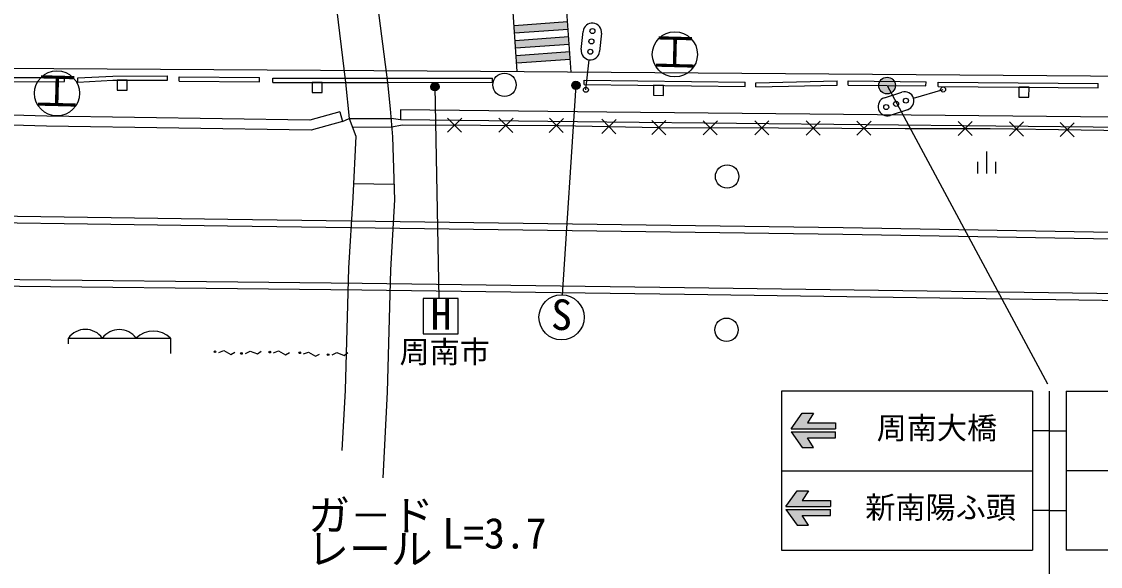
# Model space of a CAD drawing. Units: millimetres at full size, sheet at 1:1000; details may follow other scales. Extents: x 40000 to 680000, y 20000 to 380000.
# Drawn here: x 152052 to 216540, y 262741 to 295338 of the extents above; entities that cross this region are included whole.
import ezdxf
from ezdxf.enums import TextEntityAlignment as Align

# ---------------------------------------------------------------- set-up
doc = ezdxf.new("R2010")
doc.units = ezdxf.units.MM
doc.header["$LTSCALE"] = 1000
for name, color, linetype, lineweight in [('M-BGD', 7, 'Continuous', 25), ('M-BGD-EXST', 7, 'Continuous', 25), ('M-STR-HTXT', 7, 'Continuous', 13), ('M-STR-STR1', 1, 'Continuous', 25), ('M-STR-STRC', 7, 'Continuous', 25)]:
    doc.layers.add(name, color=color, linetype=linetype, lineweight=lineweight)
doc.styles.add('ＭＳ ゴシック', font='')
doc.styles.get('ＭＳ ゴシック').set_extended_font_data('MS Gothic')

msp = doc.modelspace()

# ---------------------------------------------------------------- hatches: boundary and pattern name
at = {"layer": 'M-BGD-EXST'}
for points in [[(177011, 291441, 1), (176511, 291441, 1)], [(185435, 291523, 1), (184935, 291523, 1)]]:
    msp.add_hatch(color=256, dxfattribs=at).paths.add_polyline_path(points)
at = {"layer": 'M-STR-STRC'}
for points in [[(184687, 295336), (181489, 295109), (181521, 294661), (184719, 294887)], [(184751, 294438), (181553, 294212), (181585, 293763), (184783, 293990)], [(184815, 293541), (181617, 293314), (181648, 292865), (184846, 293092)], [(204286, 291509, 1), (203286, 291509, 1)], [(198046, 270971), (198715, 271908), (199396, 271908), (199026, 271333), (200710, 271334), (200710, 270972)], [(200710, 270435), (200710, 270796), (198046, 270797), (198715, 269860), (199396, 269860), (199026, 270435)], [(197741, 266319), (198410, 267255), (199091, 267256), (198721, 266680), (200405, 266681), (200405, 266319)], [(200405, 265782), (200405, 266143), (197741, 266144), (198410, 265207), (199091, 265207), (198721, 265782)]]:
    msp.add_hatch(color=256, dxfattribs=at).paths.add_polyline_path(points)

# ---------------------------------------------------------------- linework, layer by layer
at = {"layer": 'M-BGD'}
for p, q in [((150030, 291983), (154612, 291997)), ((150030, 291733), (154613, 291747)), ((154613, 291747), (154612, 291997)), ((155424, 291712), (155411, 291962)), ((160775, 291836), (160774, 292086)), ((161475, 291781), (161477, 292031)), ((161475, 291781), (166277, 291739)), ((161477, 292031), (166279, 291989)), ((166277, 291739), (166279, 291989)), ((167074, 291942), (171388, 291948)), ((167075, 291692), (167074, 291942)), ((167075, 291692), (171413, 291698)), ((173900, 291952), (180204, 291960)), ((173926, 291702), (180204, 291710)), ((180204, 291710), (180204, 291960)), ((185673, 291577), (185676, 291827)), ((185673, 291577), (195299, 291459)), ((185676, 291827), (195302, 291709)), ((195299, 291459), (195302, 291709)), ((195938, 291675), (200804, 291784)), ((195944, 291426), (195938, 291675)), ((195944, 291426), (200810, 291534)), ((200810, 291534), (200804, 291784)), ((201461, 291533), (201464, 291783)), ((201461, 291533), (206112, 291486)), ((201464, 291783), (206114, 291736)), ((206112, 291486), (206114, 291736)), ((206845, 291463), (206847, 291713)), ((206847, 291713), (216408, 291623)), ((216406, 291373), (216408, 291623)), ((206845, 291463), (216406, 291373)), ((171067, 289941), (171230, 289363)), ((174710, 290065), (174703, 289465)), ((178356, 288718), (177513, 289567)), ((177518, 288726), (178362, 289564)), ((181422, 288708), (180580, 289557)), ((180584, 288716), (181428, 289554)), ((184434, 288692), (183603, 289552)), ((171230, 289363), (171633, 289541)), ((171633, 289541), (174136, 289548)), ((171835, 289011), (174179, 289039)), ((174703, 289465), (174136, 289548)), ((183596, 288711), (184451, 289538)), ((186729, 288649), (187587, 289472)), ((187567, 288626), (186739, 289490)), ((190560, 288570), (189717, 289418)), ((189722, 288577), (190565, 289416)), ((193637, 288561), (192793, 289409)), ((192798, 288568), (193642, 289407)), ((196717, 288552), (195874, 289400)), ((195879, 288559), (196722, 289397)), ((199792, 288543), (198949, 289391)), ((198954, 288550), (199797, 289389)), ((202824, 288535), (201981, 289383)), ((201986, 288542), (202830, 289380)), ((208873, 288520), (208029, 289368)), ((208035, 288527), (208878, 289366)), ((211096, 288505), (211950, 289333)), ((211934, 288488), (211101, 289346)), ((214126, 288460), (214980, 289288)), ((214964, 288442), (214131, 289301)), ((209745, 286245), (209745, 287573)), ((209212, 286245), (209212, 286942)), ((210278, 286245), (210278, 286942)), ((171893, 285644), (174318, 285617))]:
    msp.add_line(p, q, dxfattribs=at)
for points in [[(155411, 291962), (157506, 292078), (160774, 292086)], [(155424, 291712), (157513, 291828), (160775, 291836)], [(171413, 291698), (171633, 289541), (172037, 288481), (171851, 284812), (171602, 280594), (171401, 273282), (171193, 269675)], [(173926, 291702), (174087, 290123), (174230, 288445), (174347, 284675), (174100, 280486), (173900, 273176), (173651, 268037)], [(171067, 289941), (169288, 289439), (153554, 289671), (132839, 290279), (122397, 290488), (121510, 291132), (120848, 291132), (118375, 291171), (117907, 291157), (116987, 290553), (115318, 290474), (90389, 290625), (67205, 290767)], [(171230, 289363), (169366, 288838), (153541, 289071), (132824, 289679), (122197, 289892), (121315, 290532), (120844, 290532), (118379, 290571), (118095, 290563), (117179, 289962), (115330, 289874), (90385, 290025), (67201, 290167)], [(508477, 287983), (494280, 287858), (470962, 288040), (450094, 288209), (425765, 288266), (398443, 288402), (362200, 288764), (306448, 289100), (268995, 289203), (268168, 289604), (267466, 289504), (266965, 289178), (233538, 289450), (187041, 289921), (174710, 290065)], [(174179, 289039), (174805, 289152), (184168, 289120), (190140, 288993), (197294, 288971), (204864, 288950), (209941, 288939), (220838, 288775), (232729, 288624), (242514, 288603), (251838, 288596), (267476, 288465)], [(508482, 287383), (494280, 287258), (470958, 287440), (450091, 287609), (425762, 287666), (398439, 287802), (362195, 288164), (306445, 288500), (268857, 288603), (268072, 288984), (267682, 288928), (267141, 288576), (233533, 288850), (187034, 289321), (174703, 289465)], [(68343, 284725), (119677, 284160), (164374, 283525), (201153, 283019), (223037, 282638), (254839, 282186), (293046, 281734), (320563, 281492), (423071, 280005), (551484, 278471), (567793, 278336)], [(68338, 284325), (119672, 283760), (164369, 283125), (201146, 282619), (223030, 282238), (254834, 281786), (293042, 281334), (320558, 281092), (423065, 279606), (551480, 278071), (567791, 277936)], [(68366, 280675), (81625, 280472), (101271, 280135), (123465, 279916), (146335, 279562), (172397, 279280), (191677, 279038), (223572, 278580), (248904, 278146), (272756, 277784), (294542, 277539), (319605, 277209), (343978, 276827), (399967, 276042), (439867, 275665), (467723, 275253), (491897, 274988), (525720, 274631), (567777, 273975)], [(68372, 281075), (81632, 280872), (101277, 280535), (123470, 280316), (146340, 279962), (172401, 279680), (191682, 279438), (223579, 278980), (248910, 278546), (272761, 278184), (294547, 277939), (319610, 277609), (343984, 277227), (399972, 276442), (439872, 276065), (467729, 275653), (491901, 275388), (525725, 275031), (567779, 274375)], [(154849, 276050), (154849, 276403), (160955, 276403), (160955, 275471)], [(163845, 275538), (164143, 275655), (164557, 275428), (164794, 275568)], [(165427, 275472), (165707, 275627), (166147, 275457), (166364, 275627)], [(167118, 275517), (167417, 275630), (167829, 275400), (168067, 275537)], [(168908, 275468), (169212, 275568), (169613, 275321), (169858, 275448)], [(170609, 275391), (170892, 275542), (171329, 275366), (171548, 275533)]]:
    msp.add_lwpolyline(points, dxfattribs=at)
for points in [[(158371, 291830), (157771, 291829), (157772, 291229), (158372, 291230)], [(170024, 291696), (169424, 291695), (169425, 291095), (170025, 291096)], [(190426, 291519), (189826, 291526), (189818, 290926), (190418, 290919)], [(212272, 291412), (211672, 291418), (211666, 290818), (212266, 290812)]]:
    msp.add_lwpolyline(points, close=True, dxfattribs=at)
for centre, radius in [((180917, 291551), 700), ((194226, 286068), 700), ((194188, 276899), 700), ((163615, 275582), 50), ((165193, 275485), 50), ((166888, 275563), 50), ((168680, 275524), 50), ((170375, 275407), 50)]:
    msp.add_circle(centre, radius, dxfattribs=at)
for centre, radius, start, end in [((155864, 275674), 1249, 35.66885, 144.33115), ((157890, 275644), 1264, 36.90783, 143.09217), ((159928, 275353), 1469, 45.61864, 134.38136)]:
    msp.add_arc(centre, radius, start, end, dxfattribs=at)
at = {"layer": 'M-BGD-EXST'}
for p, q in [((185185, 291523), (184373, 278993)), ((176761, 291441), (176996, 278765)), ((178153, 278765), (176053, 278765)), ((176053, 278765), (176053, 276665)), ((178153, 276665), (178153, 278765)), ((176053, 276665), (178153, 276665))]:
    msp.add_line(p, q, dxfattribs=at)
for centre, radius in [((191102, 293376), 1350), ((154168, 291045), 1350), ((176761, 291441), 250), ((185185, 291523), 250), ((184328, 277644), 1350)]:
    msp.add_circle(centre, radius, dxfattribs=at)
at = {"layer": 'M-STR-STR1'}
for p, q in [((169711, 305584), (171413, 291698)), ((172111, 305584), (173926, 291702)), ((171388, 291948), (173900, 291952)), ((171413, 291698), (173926, 291702))]:
    msp.add_line(p, q, dxfattribs=at)
at = {"layer": 'M-STR-STRC'}
for p, q in [((184901, 292317), (184078, 303927)), ((181685, 292352), (180880, 303701)), ((181489, 295109), (184687, 295336)), ((181521, 294661), (184719, 294887)), ((185501, 293658), (185615, 294752)), ((181553, 294212), (184751, 294438)), ((186709, 294639), (186596, 293545)), ((181585, 293763), (184783, 293990)), ((181617, 293314), (184815, 293541)), ((181648, 292865), (184846, 293092)), ((185784, 291255), (185977, 293056)), ((203786, 291509), (213378, 273656)), ((203625, 290773), (204671, 291113)), ((205368, 290747), (207139, 291274)), ((205011, 290067), (203965, 289727)), ((212482, 273219), (197482, 273219)), ((197482, 273219), (197482, 263719)), ((212482, 273219), (212482, 263719)), ((213482, 273219), (213482, 261719)), ((214482, 273219), (229482, 273219)), ((214482, 273219), (214482, 263719)), ((198046, 270971), (198715, 271908)), ((198715, 271908), (199396, 271908)), ((199396, 271908), (199026, 271333)), ((198046, 270971), (200710, 270970)), ((199026, 271333), (200710, 271334)), ((200710, 271334), (200710, 270972)), ((198046, 270797), (200710, 270796)), ((198046, 270797), (198715, 269860)), ((199396, 269860), (199026, 270435)), ((199026, 270435), (200710, 270435)), ((200710, 270435), (200710, 270796)), ((213482, 270844), (212482, 270844)), ((213482, 270844), (214482, 270844)), ((198715, 269860), (199396, 269860)), ((197482, 268469), (212482, 268469)), ((229482, 268469), (214482, 268469)), ((197741, 266319), (198410, 267255)), ((198410, 267255), (199091, 267256)), ((199091, 267256), (198721, 266680)), ((198721, 266680), (200405, 266681)), ((200405, 266681), (200405, 266319)), ((197741, 266319), (200405, 266318)), ((197741, 266144), (200405, 266143)), ((197741, 266144), (198410, 265207)), ((199091, 265207), (198721, 265782)), ((198721, 265782), (200404, 265782)), ((200405, 265782), (200405, 266143)), ((213482, 266094), (212482, 266094)), ((213482, 266094), (214482, 266094)), ((198410, 265207), (199091, 265207)), ((197482, 263719), (212482, 263719)), ((229482, 263719), (214482, 263719))]:
    msp.add_line(p, q, dxfattribs=at)
msp.add_lwpolyline([(228967, 291975), (179480, 292360), (147590, 292553), (121445, 292913), (79242, 293036), (70353, 293048)], dxfattribs=at)
for centre, radius in [((186175, 294769), 150), ((186111, 294152), 150), ((186048, 293535), 150), ((203786, 291509), 500), ((185784, 291255), 150), ((207139, 291274), 150), ((203734, 290224), 150), ((204324, 290416), 150), ((204913, 290607), 150)]:
    msp.add_circle(centre, radius, dxfattribs=at)
for centre, start, end in [((186162, 294695), 84.09241, 174.09241), ((186162, 294695), 354.09241, 84.09241), ((186048, 293601), 174.09241, 264.09241), ((186048, 293601), 264.09241, 354.09241), ((204841, 290590), 18.00004, 108.00004), ((203795, 290250), 108.00004, 198.00004), ((204841, 290590), 288.00004, 18.00004), ((203795, 290250), 198.00004, 288.00004)]:
    msp.add_arc(centre, 550, start, end, dxfattribs=at)

# ---------------------------------------------------------------- texts
at = {"layer": 'M-BGD-EXST', "style": 'ＭＳ ゴシック'}
for s, p in [('工', (189822, 292100)), ('工', (152888, 289769)), ('S', (183673, 276351))]:
    msp.add_text(s, height=1833, rotation=358.508, dxfattribs=at).set_placement(p, align=Align.BOTTOM_LEFT)
for s, height, p in [('H', 1833, (176506, 276357)), ('周南市', 1320, (174646, 274523))]:
    msp.add_text(s, height=height, dxfattribs=at).set_placement(p, align=Align.BOTTOM_LEFT)
at = {"layer": 'M-STR-HTXT', "style": 'ＭＳ ゴシック'}
for s, p in [('ガ－ド', (169183, 264332)), ('L=3.7', (177203, 263263)), ('レール', (169124, 262325))]:
    msp.add_text(s, height=1833, dxfattribs=at).set_placement(p, align=Align.BOTTOM_LEFT)
at = {"layer": 'M-STR-STRC', "style": 'ＭＳ ゴシック'}
for s, p in [('周南大橋', (206765, 271021)), ('新南陽ふ頭', (206986, 266271))]:
    msp.add_text(s, height=1320, dxfattribs=at).set_placement(p, align=Align.MIDDLE_CENTER)

doc.saveas('drawing.dxf')
